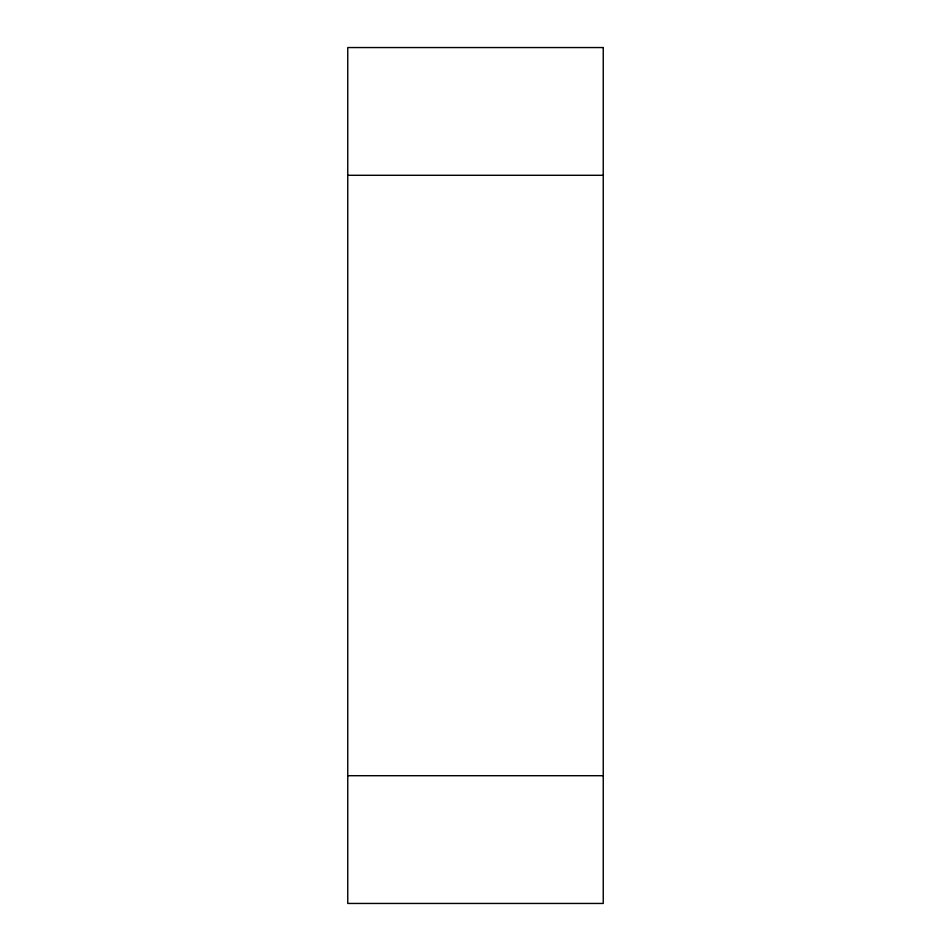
<?xml version="1.0" encoding="UTF-8"?>
<svg xmlns="http://www.w3.org/2000/svg" width="951" height="951" viewBox="0 0 951 951"><rect width="100%" height="100%" fill="white"/><g stroke="black" fill="none" stroke-linecap="round" stroke-linejoin="round"><path stroke-width="1.43" d="M347.757 175.293L603.243 175.293M347.757 775.707L603.243 775.707M603.243 47.55L347.757 47.55L347.757 903.45L603.243 903.45L603.243 47.55"/></g></svg>
